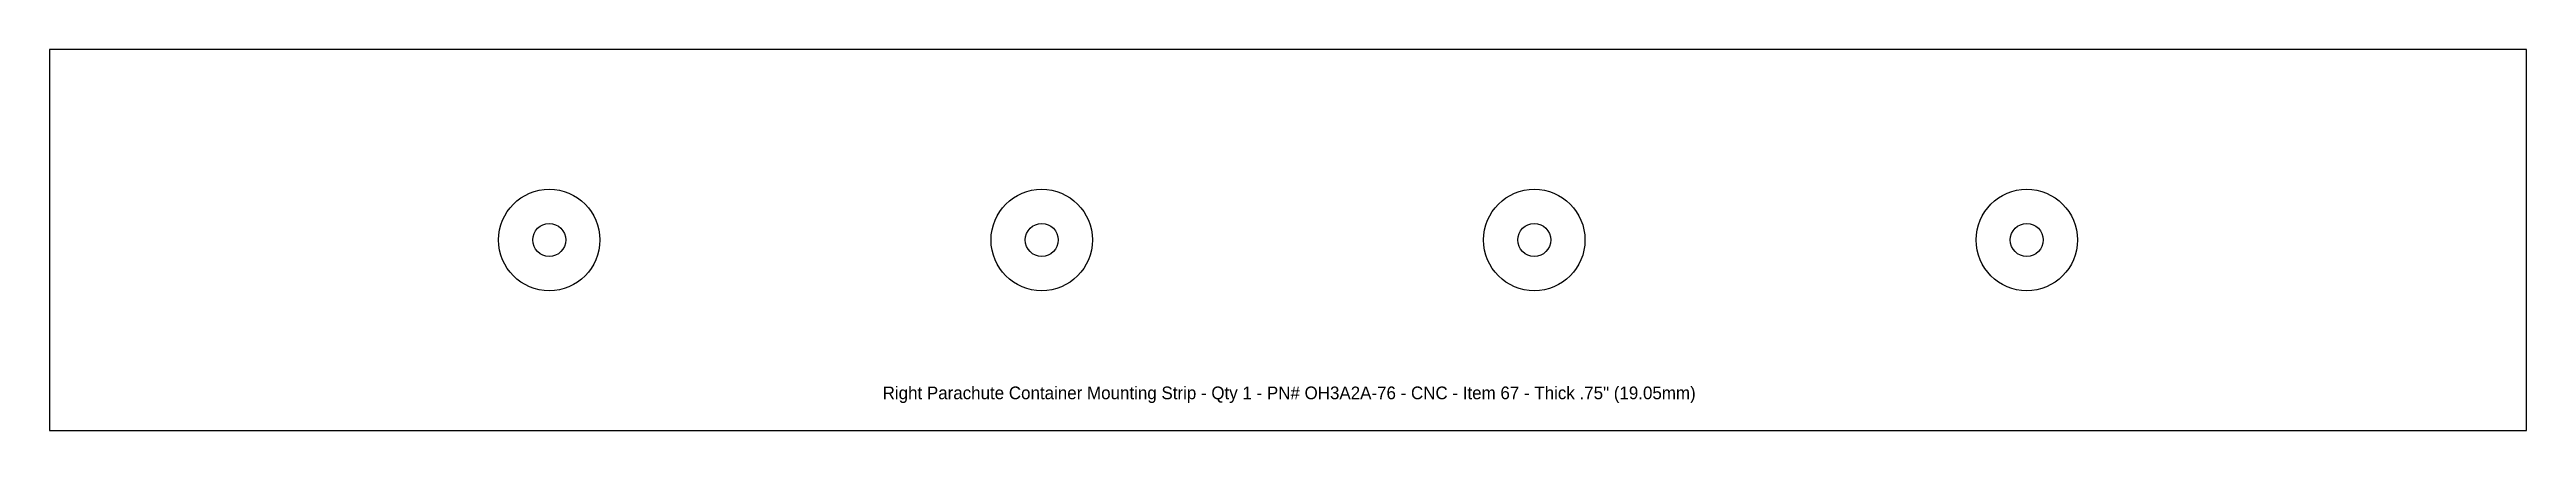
# Model space of a CAD drawing. Extents: x 1.69 to 11.46, y 1.89 to 3.39.
import ezdxf

# ---------------------------------------------------------------- set-up
doc = ezdxf.new("R2010")
doc.units = 0
doc.header["$MEASUREMENT"] = 0
doc.layers.get('0').update_dxf_attribs({"linetype": 'CONTINUOUS'})
doc.layers.add('Info', color=4, linetype='CONTINUOUS')
doc.styles.add('Annotative', font='txt')

msp = doc.modelspace()

# ---------------------------------------------------------------- linework, layer by layer
at = {"color": 7, "linetype": 'Continuous'}
msp.add_lwpolyline([(11.4633, 1.894), (11.4633, 3.394), (1.6897, 3.394), (1.6897, 1.894)], close=True, dxfattribs=at)
for centre in [(3.6614, 2.644), (5.6048, 2.644), (7.5482, 2.644), (9.4916, 2.644)]:
    msp.add_circle(centre, 0.2, dxfattribs=at)
for centre in [(3.6614, 2.644), (5.6048, 2.644), (7.5482, 2.644), (9.4916, 2.644)]:
    msp.add_circle(centre, 0.065)

# ---------------------------------------------------------------- texts
at = {"layer": 'Info', "insert": (6.5811, 2.0667), "char_height": 0.05, "attachment_point": 2, "style": 'Annotative'}
msp.add_mtext_dynamic_manual_height_columns('Right Parachute Container Mounting Strip - Qty 1 - PN# OH3A2A-76 - CNC - Item 67 - Thick .75" (19.05mm)', width=5.31726, gutter_width=0.625, heights=[0.083], dxfattribs=at)

doc.saveas('drawing.dxf')
